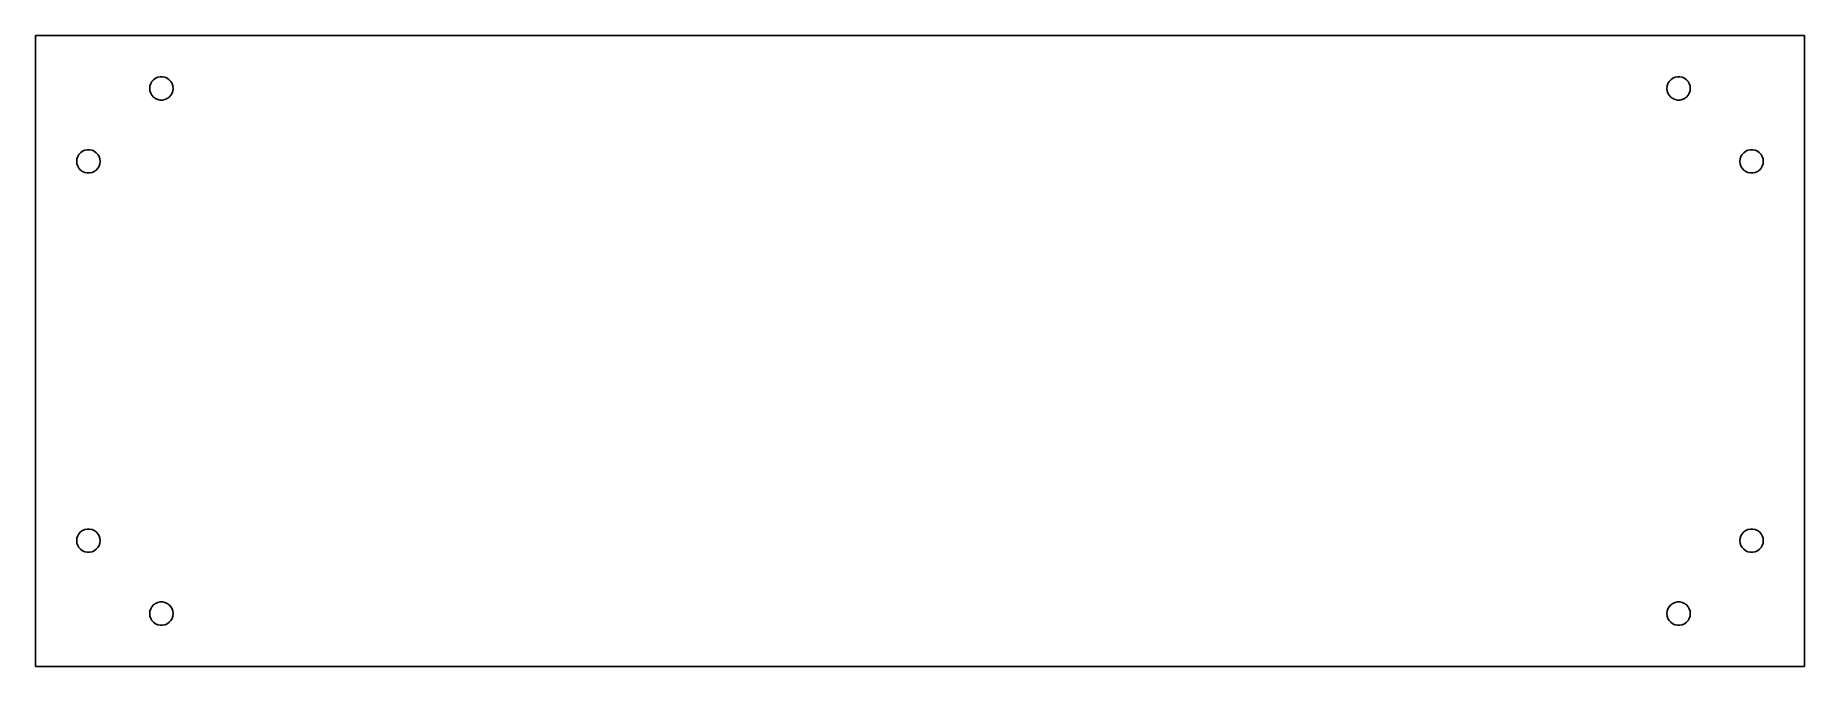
# Model space of a CAD drawing. Header units: metres. Extents: x 0 to 303, y 0 to 108.
import ezdxf

# ---------------------------------------------------------------- set-up
doc = ezdxf.new("R2010")
doc.units = ezdxf.units.M

msp = doc.modelspace()

# ---------------------------------------------------------------- linework, layer by layer
for p, q in [((303.175, 108.175), (0, 108.175)), ((0, 108.175), (0, 0)), ((303.175, 0), (303.175, 108.175)), ((19.7604, 99.901), (19.9695, 100.263)), ((19.9695, 100.263), (20.2492, 100.574)), ((20.2492, 100.574), (20.5875, 100.82)), ((20.5875, 100.82), (20.9695, 100.99)), ((20.9695, 100.99), (21.3784, 101.077)), ((21.3784, 101.077), (21.7966, 101.077)), ((21.7966, 101.077), (22.2055, 100.99)), ((22.2055, 100.99), (22.5875, 100.82)), ((22.5875, 100.82), (22.9258, 100.574)), ((22.9258, 100.574), (23.2055, 100.263)), ((23.2055, 100.263), (23.4146, 99.901)), ((279.76, 99.901), (279.969, 100.263)), ((279.969, 100.263), (280.249, 100.574)), ((280.249, 100.574), (280.587, 100.82)), ((280.587, 100.82), (280.969, 100.99)), ((280.969, 100.99), (281.378, 101.077)), ((281.378, 101.077), (281.797, 101.077)), ((281.797, 101.077), (282.206, 100.99)), ((282.206, 100.99), (282.587, 100.82)), ((282.587, 100.82), (282.926, 100.574)), ((282.926, 100.574), (283.206, 100.263)), ((283.206, 100.263), (283.415, 99.901)), ((19.5875, 99.0875), (19.6312, 99.5033)), ((19.6312, 98.6717), (19.5875, 99.0875)), ((19.6312, 99.5033), (19.7604, 99.901)), ((19.7604, 98.274), (19.6312, 98.6717)), ((19.9695, 97.9119), (19.7604, 98.274)), ((20.2492, 97.6012), (19.9695, 97.9119)), ((20.5875, 97.3554), (20.2492, 97.6012)), ((20.9695, 97.1854), (20.5875, 97.3554)), ((21.3784, 97.0984), (20.9695, 97.1854)), ((21.7966, 97.0984), (21.3784, 97.0984)), ((22.2055, 97.1854), (21.7966, 97.0984)), ((22.5875, 97.3554), (22.2055, 97.1854)), ((22.9258, 97.6012), (22.5875, 97.3554)), ((23.2055, 97.9119), (22.9258, 97.6012)), ((23.4146, 98.274), (23.2055, 97.9119)), ((23.4146, 99.901), (23.5438, 99.5033)), ((23.5438, 98.6717), (23.4146, 98.274)), ((23.5438, 99.5033), (23.5875, 99.0875)), ((23.5875, 99.0875), (23.5438, 98.6717)), ((279.587, 99.0875), (279.631, 99.5033)), ((279.631, 98.6717), (279.587, 99.0875)), ((279.631, 99.5033), (279.76, 99.901)), ((279.76, 98.274), (279.631, 98.6717)), ((279.969, 97.9119), (279.76, 98.274)), ((280.249, 97.6012), (279.969, 97.9119)), ((280.587, 97.3554), (280.249, 97.6012)), ((280.969, 97.1854), (280.587, 97.3554)), ((281.378, 97.0984), (280.969, 97.1854)), ((281.797, 97.0984), (281.378, 97.0984)), ((282.206, 97.1854), (281.797, 97.0984)), ((282.587, 97.3554), (282.206, 97.1854)), ((282.926, 97.6012), (282.587, 97.3554)), ((283.206, 97.9119), (282.926, 97.6012)), ((283.415, 98.274), (283.206, 97.9119)), ((283.415, 99.901), (283.544, 99.5033)), ((283.544, 98.6717), (283.415, 98.274)), ((283.544, 99.5033), (283.587, 99.0875)), ((283.587, 99.0875), (283.544, 98.6717)), ((7.46945, 87.7631), (7.74924, 88.0738)), ((7.74924, 88.0738), (8.08749, 88.3195)), ((8.08749, 88.3195), (8.46945, 88.4896)), ((8.46945, 88.4896), (8.87843, 88.5765)), ((8.87843, 88.5765), (9.29655, 88.5765)), ((9.29655, 88.5765), (9.70552, 88.4896)), ((9.70552, 88.4896), (10.0875, 88.3195)), ((10.0875, 88.3195), (10.4258, 88.0738)), ((10.4258, 88.0738), (10.7055, 87.7631)), ((292.469, 87.7631), (292.749, 88.0738)), ((292.749, 88.0738), (293.087, 88.3195)), ((293.087, 88.3195), (293.469, 88.4896)), ((293.469, 88.4896), (293.878, 88.5765)), ((293.878, 88.5765), (294.297, 88.5765)), ((294.297, 88.5765), (294.706, 88.4896)), ((294.706, 88.4896), (295.087, 88.3195)), ((295.087, 88.3195), (295.426, 88.0738)), ((295.426, 88.0738), (295.706, 87.7631)), ((7.08749, 86.5875), (7.1312, 87.0033)), ((7.1312, 86.1717), (7.08749, 86.5875)), ((7.1312, 87.0033), (7.26041, 87.401)), ((7.26041, 85.774), (7.1312, 86.1717)), ((7.26041, 87.401), (7.46945, 87.7631)), ((7.46945, 85.4119), (7.26041, 85.774)), ((7.74924, 85.1012), (7.46945, 85.4119)), ((8.08749, 84.8554), (7.74924, 85.1012)), ((10.4258, 85.1012), (10.0875, 84.8554)), ((10.7055, 85.4119), (10.4258, 85.1012)), ((10.7055, 87.7631), (10.9146, 87.401)), ((10.9146, 85.774), (10.7055, 85.4119)), ((10.9146, 87.401), (11.0438, 87.0033)), ((11.0438, 86.1717), (10.9146, 85.774)), ((11.0438, 87.0033), (11.0875, 86.5875)), ((11.0875, 86.5875), (11.0438, 86.1717)), ((292.087, 86.5875), (292.131, 87.0033)), ((292.131, 86.1717), (292.087, 86.5875)), ((292.131, 87.0033), (292.26, 87.401)), ((292.26, 85.774), (292.131, 86.1717)), ((292.26, 87.401), (292.469, 87.7631)), ((292.469, 85.4119), (292.26, 85.774)), ((292.749, 85.1012), (292.469, 85.4119)), ((293.087, 84.8554), (292.749, 85.1012)), ((295.426, 85.1012), (295.087, 84.8554)), ((295.706, 85.4119), (295.426, 85.1012)), ((295.706, 87.7631), (295.915, 87.401)), ((295.915, 85.774), (295.706, 85.4119)), ((295.915, 87.401), (296.044, 87.0033)), ((296.044, 86.1717), (295.915, 85.774)), ((296.044, 87.0033), (296.087, 86.5875)), ((296.087, 86.5875), (296.044, 86.1717)), ((8.46945, 84.6854), (8.08749, 84.8554)), ((8.87843, 84.5984), (8.46945, 84.6854)), ((9.29655, 84.5984), (8.87843, 84.5984)), ((9.70552, 84.6854), (9.29655, 84.5984)), ((10.0875, 84.8554), (9.70552, 84.6854)), ((293.469, 84.6854), (293.087, 84.8554)), ((293.878, 84.5984), (293.469, 84.6854)), ((294.297, 84.5984), (293.878, 84.5984)), ((294.706, 84.6854), (294.297, 84.5984)), ((295.087, 84.8554), (294.706, 84.6854)), ((7.08749, 21.5875), (7.1312, 22.0033)), ((7.1312, 21.1717), (7.08749, 21.5875)), ((7.1312, 22.0033), (7.26041, 22.401)), ((7.26041, 22.401), (7.46945, 22.7631)), ((7.46945, 22.7631), (7.74924, 23.0738)), ((7.74924, 23.0738), (8.08749, 23.3195)), ((8.08749, 23.3195), (8.46945, 23.4896)), ((8.46945, 23.4896), (8.87843, 23.5765)), ((8.87843, 23.5765), (9.29655, 23.5765)), ((9.29655, 23.5765), (9.70552, 23.4896)), ((9.70552, 23.4896), (10.0875, 23.3195)), ((10.0875, 23.3195), (10.4258, 23.0738)), ((10.4258, 23.0738), (10.7055, 22.7631)), ((10.7055, 22.7631), (10.9146, 22.401)), ((10.9146, 22.401), (11.0438, 22.0033)), ((11.0438, 22.0033), (11.0875, 21.5875)), ((11.0875, 21.5875), (11.0438, 21.1717)), ((292.087, 21.5875), (292.131, 22.0033)), ((292.131, 21.1717), (292.087, 21.5875)), ((292.131, 22.0033), (292.26, 22.401)), ((292.26, 22.401), (292.469, 22.7631)), ((292.469, 22.7631), (292.749, 23.0738)), ((292.749, 23.0738), (293.087, 23.3195)), ((293.087, 23.3195), (293.469, 23.4896)), ((293.469, 23.4896), (293.878, 23.5765)), ((293.878, 23.5765), (294.297, 23.5765)), ((294.297, 23.5765), (294.706, 23.4896)), ((294.706, 23.4896), (295.087, 23.3195)), ((295.087, 23.3195), (295.426, 23.0738)), ((295.426, 23.0738), (295.706, 22.7631)), ((295.706, 22.7631), (295.915, 22.401)), ((295.915, 22.401), (296.044, 22.0033)), ((296.044, 22.0033), (296.087, 21.5875)), ((296.087, 21.5875), (296.044, 21.1717)), ((7.26041, 20.774), (7.1312, 21.1717)), ((7.46945, 20.4119), (7.26041, 20.774)), ((7.74924, 20.1012), (7.46945, 20.4119)), ((8.08749, 19.8554), (7.74924, 20.1012)), ((8.46945, 19.6854), (8.08749, 19.8554)), ((8.87843, 19.5984), (8.46945, 19.6854)), ((9.29655, 19.5984), (8.87843, 19.5984)), ((9.70552, 19.6854), (9.29655, 19.5984)), ((10.0875, 19.8554), (9.70552, 19.6854)), ((10.4258, 20.1012), (10.0875, 19.8554)), ((10.7055, 20.4119), (10.4258, 20.1012)), ((10.9146, 20.774), (10.7055, 20.4119)), ((11.0438, 21.1717), (10.9146, 20.774)), ((292.26, 20.774), (292.131, 21.1717)), ((292.469, 20.4119), (292.26, 20.774)), ((292.749, 20.1012), (292.469, 20.4119)), ((293.087, 19.8554), (292.749, 20.1012)), ((293.469, 19.6854), (293.087, 19.8554)), ((293.878, 19.5984), (293.469, 19.6854)), ((294.297, 19.5984), (293.878, 19.5984)), ((294.706, 19.6854), (294.297, 19.5984)), ((295.087, 19.8554), (294.706, 19.6854)), ((295.426, 20.1012), (295.087, 19.8554)), ((295.706, 20.4119), (295.426, 20.1012)), ((295.915, 20.774), (295.706, 20.4119)), ((296.044, 21.1717), (295.915, 20.774)), ((19.5875, 9.08749), (19.6312, 9.50331)), ((19.6312, 9.50331), (19.7604, 9.90097)), ((19.7604, 9.90097), (19.9695, 10.2631)), ((19.9695, 10.2631), (20.2492, 10.5738)), ((20.2492, 10.5738), (20.5875, 10.8195)), ((20.5875, 10.8195), (20.9695, 10.9896)), ((20.9695, 10.9896), (21.3784, 11.0765)), ((21.3784, 11.0765), (21.7966, 11.0765)), ((21.7966, 11.0765), (22.2055, 10.9896)), ((22.2055, 10.9896), (22.5875, 10.8195)), ((22.5875, 10.8195), (22.9258, 10.5738)), ((22.9258, 10.5738), (23.2055, 10.2631)), ((23.2055, 10.2631), (23.4146, 9.90097)), ((23.4146, 9.90097), (23.5438, 9.50331)), ((23.5438, 9.50331), (23.5875, 9.08749)), ((279.587, 9.08749), (279.631, 9.50331)), ((279.631, 9.50331), (279.76, 9.90097)), ((279.76, 9.90097), (279.969, 10.2631)), ((279.969, 10.2631), (280.249, 10.5738)), ((280.249, 10.5738), (280.587, 10.8195)), ((280.587, 10.8195), (280.969, 10.9896)), ((280.969, 10.9896), (281.378, 11.0765)), ((281.378, 11.0765), (281.797, 11.0765)), ((281.797, 11.0765), (282.206, 10.9896)), ((282.206, 10.9896), (282.587, 10.8195)), ((282.587, 10.8195), (282.926, 10.5738)), ((282.926, 10.5738), (283.206, 10.2631)), ((283.206, 10.2631), (283.415, 9.90097)), ((283.415, 9.90097), (283.544, 9.50331)), ((283.544, 9.50331), (283.587, 9.08749)), ((19.6312, 8.67166), (19.5875, 9.08749)), ((19.7604, 8.27402), (19.6312, 8.67166)), ((19.9695, 7.91193), (19.7604, 8.27402)), ((20.2492, 7.6012), (19.9695, 7.91193)), ((20.5875, 7.35544), (20.2492, 7.6012)), ((20.9695, 7.18538), (20.5875, 7.35544)), ((21.3784, 7.09845), (20.9695, 7.18538)), ((21.7966, 7.09845), (21.3784, 7.09845)), ((22.2055, 7.18538), (21.7966, 7.09845)), ((22.5875, 7.35544), (22.2055, 7.18538)), ((22.9258, 7.6012), (22.5875, 7.35544)), ((23.2055, 7.91193), (22.9258, 7.6012)), ((23.4146, 8.27402), (23.2055, 7.91193)), ((23.5438, 8.67166), (23.4146, 8.27402)), ((23.5875, 9.08749), (23.5438, 8.67166)), ((279.631, 8.67166), (279.587, 9.08749)), ((279.76, 8.27402), (279.631, 8.67166)), ((279.969, 7.91193), (279.76, 8.27402)), ((280.249, 7.6012), (279.969, 7.91193)), ((280.587, 7.35544), (280.249, 7.6012)), ((280.969, 7.18538), (280.587, 7.35544)), ((281.378, 7.09845), (280.969, 7.18538)), ((281.797, 7.09845), (281.378, 7.09845)), ((282.206, 7.18538), (281.797, 7.09845)), ((282.587, 7.35544), (282.206, 7.18538)), ((282.926, 7.6012), (282.587, 7.35544)), ((283.206, 7.91193), (282.926, 7.6012)), ((283.415, 8.27402), (283.206, 7.91193)), ((283.544, 8.67166), (283.415, 8.27402)), ((283.587, 9.08749), (283.544, 8.67166)), ((0, 0), (303.175, 0))]:
    msp.add_line(p, q)

doc.saveas('drawing.dxf')
